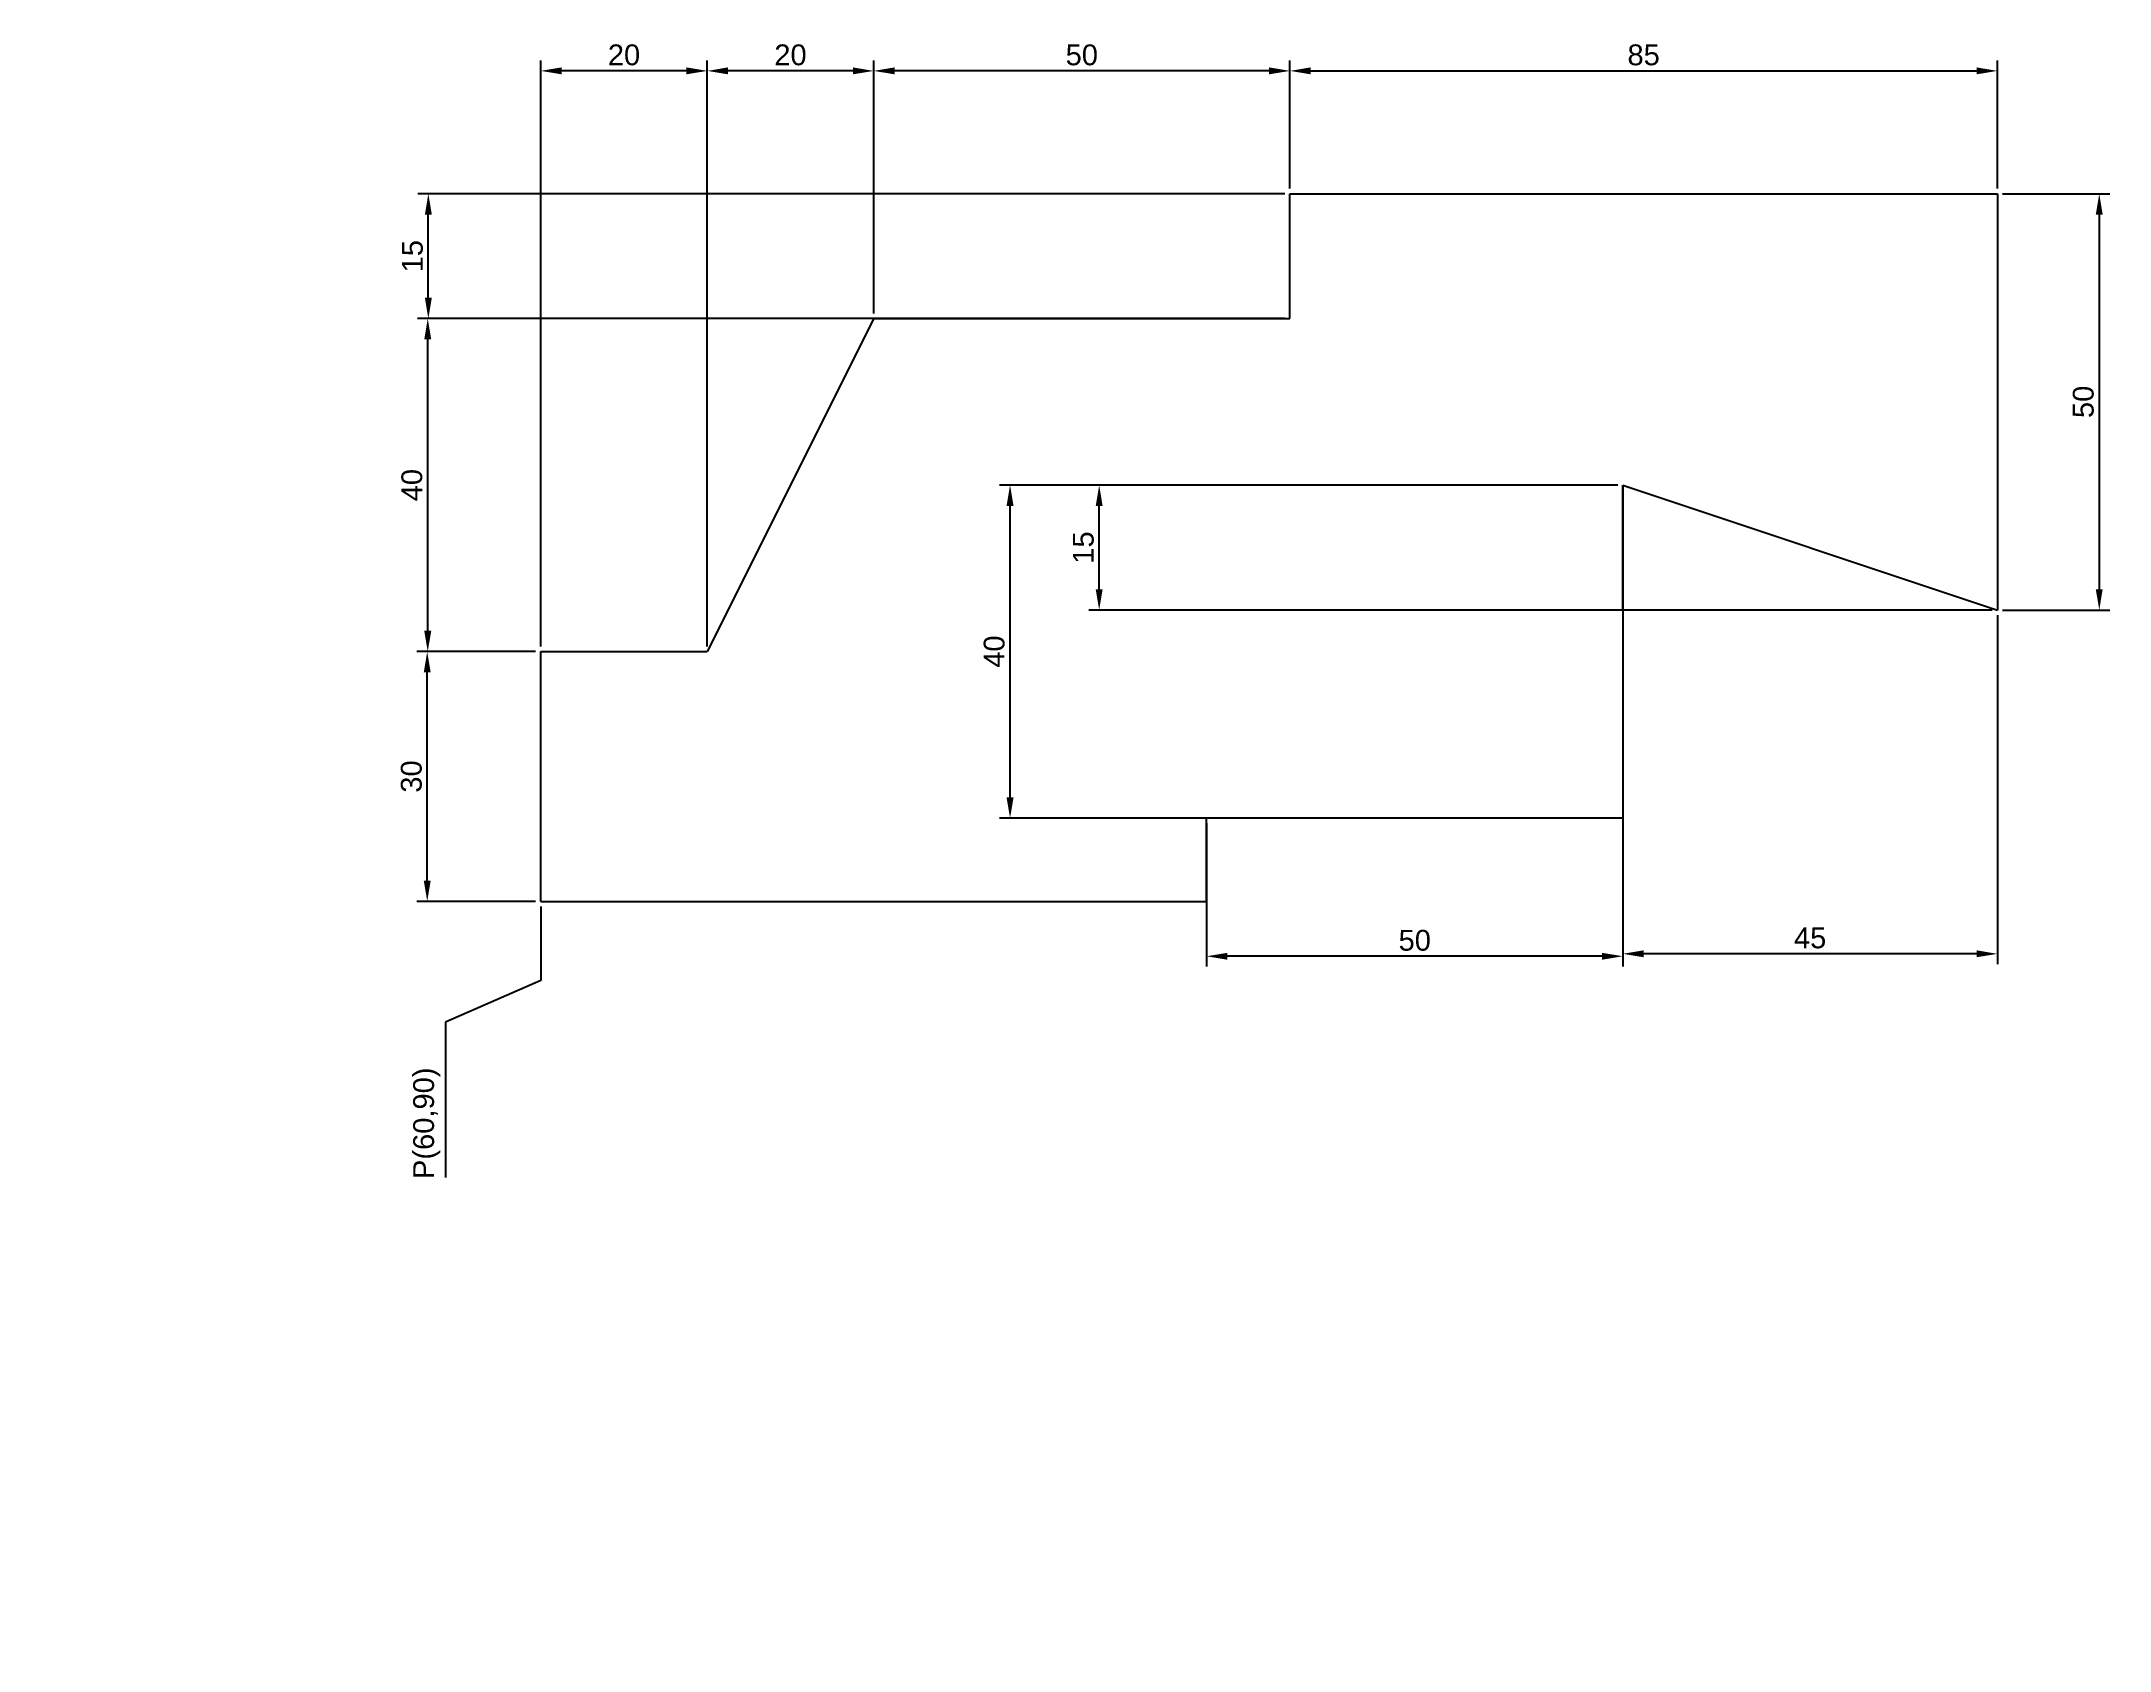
# Model space of a CAD drawing. Header units: millimetres. Extents: x 0 to 248, y 0 to 193.
import ezdxf

# ---------------------------------------------------------------- set-up
doc = ezdxf.new("R2010")
doc.units = ezdxf.units.MM
doc.layers.add('0 @ 1', color=7, linetype='Continuous')
doc.styles.get("Standard").update_dxf_attribs({"font": 'arial.ttf'})
doc.dimstyles.new('ISO-25', dxfattribs={"dimtxt": 2.5, "dimasz": 2.5, "dimexe": 1.25, "dimexo": 0.625, "dimtad": 1, "dimtxsty": 'Standard', "dimcen": 2.5, "dimadec": 0, "dimazin": 0, "dimtfac": 1, "dimtmove": 0, "dimatfit": 3, "dimfxl": 1, "dimarcsym": 0})

# ---------------------------------------------------------------- blocks, each defined once
blk = doc.blocks.new('*D2')
at = {"color": 0, "lineweight": -2}
for p, q in [((59.38, 120), (45.11, 120)), ((46.36, 92.5), (46.36, 117.5)), ((59.38, 90), (45.11, 90))]:
    blk.add_line(p, q, dxfattribs=at)
at = {"color": 0}
for points in [[(45.94, 117.5), (46.77, 117.5), (46.36, 120)], [(45.94, 92.5), (46.77, 92.5), (46.36, 90)]]:
    blk.add_solid(points, dxfattribs=at)
at = {"layer": 'Defpoints', "color": 0}
for p in [(46.36, 120), (60, 120), (60, 90)]:
    blk.add_point(p, dxfattribs=at)
at = {"color": 0, "insert": (44.46, 105), "char_height": 2.5, "attachment_point": 5, "rotation": 90}
blk.add_mtext('30', dxfattribs=at)
blk = doc.blocks.new('*D3')
at = {"color": 0, "lineweight": -2}
for p, q in [((59.38, 160), (45.17, 160)), ((46.42, 122.5), (46.42, 157.5)), ((59.38, 120), (45.17, 120))]:
    blk.add_line(p, q, dxfattribs=at)
at = {"color": 0}
for points in [[(46, 157.5), (46.84, 157.5), (46.42, 160)], [(46, 122.5), (46.84, 122.5), (46.42, 120)]]:
    blk.add_solid(points, dxfattribs=at)
at = {"layer": 'Defpoints', "color": 0}
for p in [(46.42, 160), (60, 160), (60, 120)]:
    blk.add_point(p, dxfattribs=at)
at = {"color": 0, "insert": (44.52, 140), "char_height": 2.5, "attachment_point": 5, "rotation": 90}
blk.add_mtext('40', dxfattribs=at)
blk = doc.blocks.new('*D5')
at = {"color": 0, "lineweight": -2}
for p, q in [((100, 175.62), (100, 191.01)), ((147.5, 189.76), (102.5, 189.76)), ((150, 175.62), (150, 191.01))]:
    blk.add_line(p, q, dxfattribs=at)
at = {"color": 0}
for points in [[(102.5, 190.18), (102.5, 189.35), (100, 189.76)], [(147.5, 190.18), (147.5, 189.35), (150, 189.76)]]:
    blk.add_solid(points, dxfattribs=at)
at = {"layer": 'Defpoints', "color": 0}
for p in [(100, 189.76), (100, 175), (150, 175)]:
    blk.add_point(p, dxfattribs=at)
at = {"color": 0, "insert": (125, 191.67), "char_height": 2.5, "attachment_point": 5}
blk.add_mtext('50', dxfattribs=at)
blk = doc.blocks.new('*D6')
at = {"color": 0, "lineweight": -2}
for p, q in [((80, 160.62), (80, 191.01)), ((97.5, 189.76), (82.5, 189.76)), ((100, 160.62), (100, 191.01))]:
    blk.add_line(p, q, dxfattribs=at)
at = {"color": 0}
for points in [[(82.5, 190.18), (82.5, 189.35), (80, 189.76)], [(97.5, 190.18), (97.5, 189.35), (100, 189.76)]]:
    blk.add_solid(points, dxfattribs=at)
at = {"layer": 'Defpoints', "color": 0}
for p in [(80, 189.76), (80, 160), (100, 160)]:
    blk.add_point(p, dxfattribs=at)
at = {"color": 0, "insert": (90, 191.67), "char_height": 2.5, "attachment_point": 5}
blk.add_mtext('20', dxfattribs=at)
blk = doc.blocks.new('*D7')
at = {"color": 0, "lineweight": -2}
for p, q in [((60, 120.62), (60, 191.01)), ((77.5, 189.76), (62.5, 189.76)), ((80, 120.62), (80, 191.01))]:
    blk.add_line(p, q, dxfattribs=at)
at = {"color": 0}
for points in [[(62.5, 190.18), (62.5, 189.35), (60, 189.76)], [(77.5, 190.18), (77.5, 189.35), (80, 189.76)]]:
    blk.add_solid(points, dxfattribs=at)
at = {"layer": 'Defpoints', "color": 0}
for p in [(60, 189.76), (60, 120), (80, 120)]:
    blk.add_point(p, dxfattribs=at)
at = {"color": 0, "insert": (70, 191.67), "char_height": 2.5, "attachment_point": 5}
blk.add_mtext('20', dxfattribs=at)
blk = doc.blocks.new('*D8')
at = {"color": 0, "lineweight": -2}
for p, q in [((150, 176.25), (150, 191.01)), ((152.5, 189.76), (232.5, 189.76)), ((235, 175.62), (235, 191.01))]:
    blk.add_line(p, q, dxfattribs=at)
at = {"color": 0}
for points in [[(152.5, 190.18), (152.5, 189.35), (150, 189.76)], [(232.5, 190.18), (232.5, 189.35), (235, 189.76)]]:
    blk.add_solid(points, dxfattribs=at)
at = {"layer": 'Defpoints', "color": 0}
for p in [(235, 189.76), (150, 175.62), (235, 175)]:
    blk.add_point(p, dxfattribs=at)
at = {"color": 0, "insert": (192.5, 191.67), "char_height": 2.5, "attachment_point": 5}
blk.add_mtext('85', dxfattribs=at)
blk = doc.blocks.new('*D9')
at = {"color": 0, "lineweight": -2}
for p, q in [((149.38, 175), (45.24, 175)), ((46.49, 162.5), (46.49, 172.5)), ((149.38, 160), (45.24, 160))]:
    blk.add_line(p, q, dxfattribs=at)
at = {"color": 0}
for points in [[(46.08, 172.5), (46.91, 172.5), (46.49, 175)], [(46.08, 162.5), (46.91, 162.5), (46.49, 160)]]:
    blk.add_solid(points, dxfattribs=at)
at = {"layer": 'Defpoints', "color": 0}
for p in [(46.49, 175), (150, 175), (150, 160)]:
    blk.add_point(p, dxfattribs=at)
at = {"color": 0, "insert": (44.59, 167.5), "char_height": 2.5, "attachment_point": 5, "rotation": 90}
blk.add_mtext('15', dxfattribs=at)
blk = doc.blocks.new('*D10')
at = {"color": 0, "lineweight": -2}
for p, q in [((235.62, 175), (248.49, 175)), ((247.24, 172.5), (247.24, 127.5)), ((235.62, 125), (248.49, 125))]:
    blk.add_line(p, q, dxfattribs=at)
at = {"color": 0}
for points in [[(246.82, 172.5), (247.65, 172.5), (247.24, 175)], [(246.82, 127.5), (247.65, 127.5), (247.24, 125)]]:
    blk.add_solid(points, dxfattribs=at)
at = {"layer": 'Defpoints', "color": 0}
for p in [(235, 175), (235, 125), (247.24, 125)]:
    blk.add_point(p, dxfattribs=at)
at = {"color": 0, "insert": (245.33, 150), "char_height": 2.5, "attachment_point": 5, "rotation": 90}
blk.add_mtext('50', dxfattribs=at)
blk = doc.blocks.new('*D11')
at = {"color": 0, "lineweight": -2}
for p, q in [((190, 124.38), (190, 82.45)), ((235, 124.38), (235, 82.45)), ((232.5, 83.7), (192.5, 83.7))]:
    blk.add_line(p, q, dxfattribs=at)
at = {"color": 0}
for points in [[(192.5, 84.12), (192.5, 83.29), (190, 83.7)], [(232.5, 84.12), (232.5, 83.29), (235, 83.7)]]:
    blk.add_solid(points, dxfattribs=at)
at = {"layer": 'Defpoints', "color": 0}
for p in [(190, 125), (235, 125), (190, 83.7)]:
    blk.add_point(p, dxfattribs=at)
at = {"color": 0, "insert": (212.5, 85.6), "char_height": 2.5, "attachment_point": 5}
blk.add_mtext('45', dxfattribs=at)
blk = doc.blocks.new('*D13')
at = {"color": 0, "lineweight": -2}
for p, q in [((189.38, 140), (125.84, 140)), ((127.09, 127.5), (127.09, 137.5)), ((234.38, 125), (125.84, 125))]:
    blk.add_line(p, q, dxfattribs=at)
at = {"color": 0}
for points in [[(126.67, 137.5), (127.5, 137.5), (127.09, 140)], [(126.67, 127.5), (127.5, 127.5), (127.09, 125)]]:
    blk.add_solid(points, dxfattribs=at)
at = {"layer": 'Defpoints', "color": 0}
for p in [(127.09, 140), (190, 140), (235, 125)]:
    blk.add_point(p, dxfattribs=at)
at = {"color": 0, "insert": (125.19, 132.5), "char_height": 2.5, "attachment_point": 5, "rotation": 90}
blk.add_mtext('15', dxfattribs=at)
blk = doc.blocks.new('*D14')
at = {"color": 0, "lineweight": -2}
for p, q in [((188.75, 140), (115.13, 140)), ((116.38, 102.5), (116.38, 137.5)), ((189.38, 100), (115.13, 100))]:
    blk.add_line(p, q, dxfattribs=at)
at = {"color": 0}
for points in [[(115.96, 137.5), (116.8, 137.5), (116.38, 140)], [(115.96, 102.5), (116.8, 102.5), (116.38, 100)]]:
    blk.add_solid(points, dxfattribs=at)
at = {"layer": 'Defpoints', "color": 0}
for p in [(116.38, 140), (189.38, 140), (190, 100)]:
    blk.add_point(p, dxfattribs=at)
at = {"color": 0, "insert": (114.48, 120), "char_height": 2.5, "attachment_point": 5, "rotation": 90}
blk.add_mtext('40', dxfattribs=at)
blk = doc.blocks.new('*D15')
at = {"color": 0, "lineweight": -2}
for p, q in [((140, 99.38), (140, 82.16)), ((190, 99.38), (190, 82.16)), ((187.5, 83.41), (142.5, 83.41))]:
    blk.add_line(p, q, dxfattribs=at)
at = {"color": 0}
for points in [[(142.5, 83.82), (142.5, 82.99), (140, 83.41)], [(187.5, 83.82), (187.5, 82.99), (190, 83.41)]]:
    blk.add_solid(points, dxfattribs=at)
at = {"layer": 'Defpoints', "color": 0}
for p in [(140, 100), (190, 100), (140, 83.41)]:
    blk.add_point(p, dxfattribs=at)
at = {"color": 0, "insert": (165, 85.31), "char_height": 2.5, "attachment_point": 5}
blk.add_mtext('50', dxfattribs=at)
blk = doc.blocks.new('*D18')
at = {"color": 0, "lineweight": -2}
for p, q in [((60, 89.38), (60, 80.48)), ((60, 80.48), (48.57, 75.48)), ((48.57, 75.48), (48.57, 56.85))]:
    blk.add_line(p, q, dxfattribs=at)
at = {"layer": 'Defpoints', "color": 0}
for p in [(60, 90), (48.57, 70.48), (0, 0)]:
    blk.add_point(p, dxfattribs=at)
at = {"color": 0, "insert": (46.3, 63.35), "char_height": 2.5, "attachment_point": 5, "rotation": 90}
blk.add_mtext('P(60,90)', dxfattribs=at)

msp = doc.modelspace()

# ---------------------------------------------------------------- linework, layer by layer
for p, q in [((150, 160), (150, 175)), ((150, 175), (235, 175)), ((235, 175), (235, 125)), ((100, 160), (80, 120)), ((100, 160), (150, 160)), ((190, 125), (190, 140)), ((190, 140), (235, 125)), ((190, 140), (190, 100)), ((60, 90), (60, 120)), ((60, 120), (80, 120)), ((190, 100), (140, 100)), ((140, 90), (140, 100)), ((60, 90), (140, 90))]:
    msp.add_line(p, q)

# ---------------------------------------------------------------- dimensions: what is measured, and where the dimension line sits
for base, p1, p2, picture, middle in [((60, 189.764), (80, 120), (60, 120), '*D7', (70, 191.666)), ((80, 189.764), (100, 160), (80, 160), '*D6', (90, 191.666)), ((100, 189.764), (150, 175), (100, 175), '*D5', (125, 191.666)), ((235, 189.764), (150, 175.625), (235, 175), '*D8', (192.5, 191.666)), ((190, 83.705), (235, 125), (190, 125), '*D11', (212.5, 85.601)), ((140, 83.408), (190, 100), (140, 100), '*D15', (165, 85.309))]:
    dim = msp.add_linear_dim(base=base, p1=p1, p2=p2, dimstyle='ISO-25')
    dim.commit()
    dim.dimension.update_dxf_attribs({"geometry": picture, "text_midpoint": middle})
for base, p1, p2, picture, middle in [((46.493, 175), (150, 160), (150, 175), '*D9', (44.591, 167.5)), ((247.235, 125), (235, 175), (235, 125), '*D10', (245.334, 150)), ((46.422, 160), (60, 120), (60, 160), '*D3', (44.52, 140)), ((116.381, 140), (190, 100), (189.375, 140), '*D14', (114.479, 120)), ((127.087, 140), (235, 125), (190, 140), '*D13', (125.186, 132.5)), ((46.358, 120), (60, 90), (60, 120), '*D2', (44.455, 105))]:
    dim = msp.add_linear_dim(base=base, p1=p1, p2=p2, angle=90, dimstyle='ISO-25')
    dim.commit()
    dim.dimension.update_dxf_attribs({"geometry": picture, "text_midpoint": middle})
at = {"layer": '0 @ 1'}
dim = msp.add_ordinate_dim(feature_location=(60, 90), offset=(-11.432, -19.524), dtype=1, origin=(0, 0), text='P(60,90)', dimstyle='ISO-25', override={"dimscale": 1, "dimtix": 0, "dimtofl": 1, "dimtmove": 0, "dimatfit": 3}, dxfattribs=at)
dim.commit()
dim.dimension.update_dxf_attribs({"geometry": '*D18', "text_midpoint": (46.305, 63.352)})

doc.saveas('drawing.dxf')
